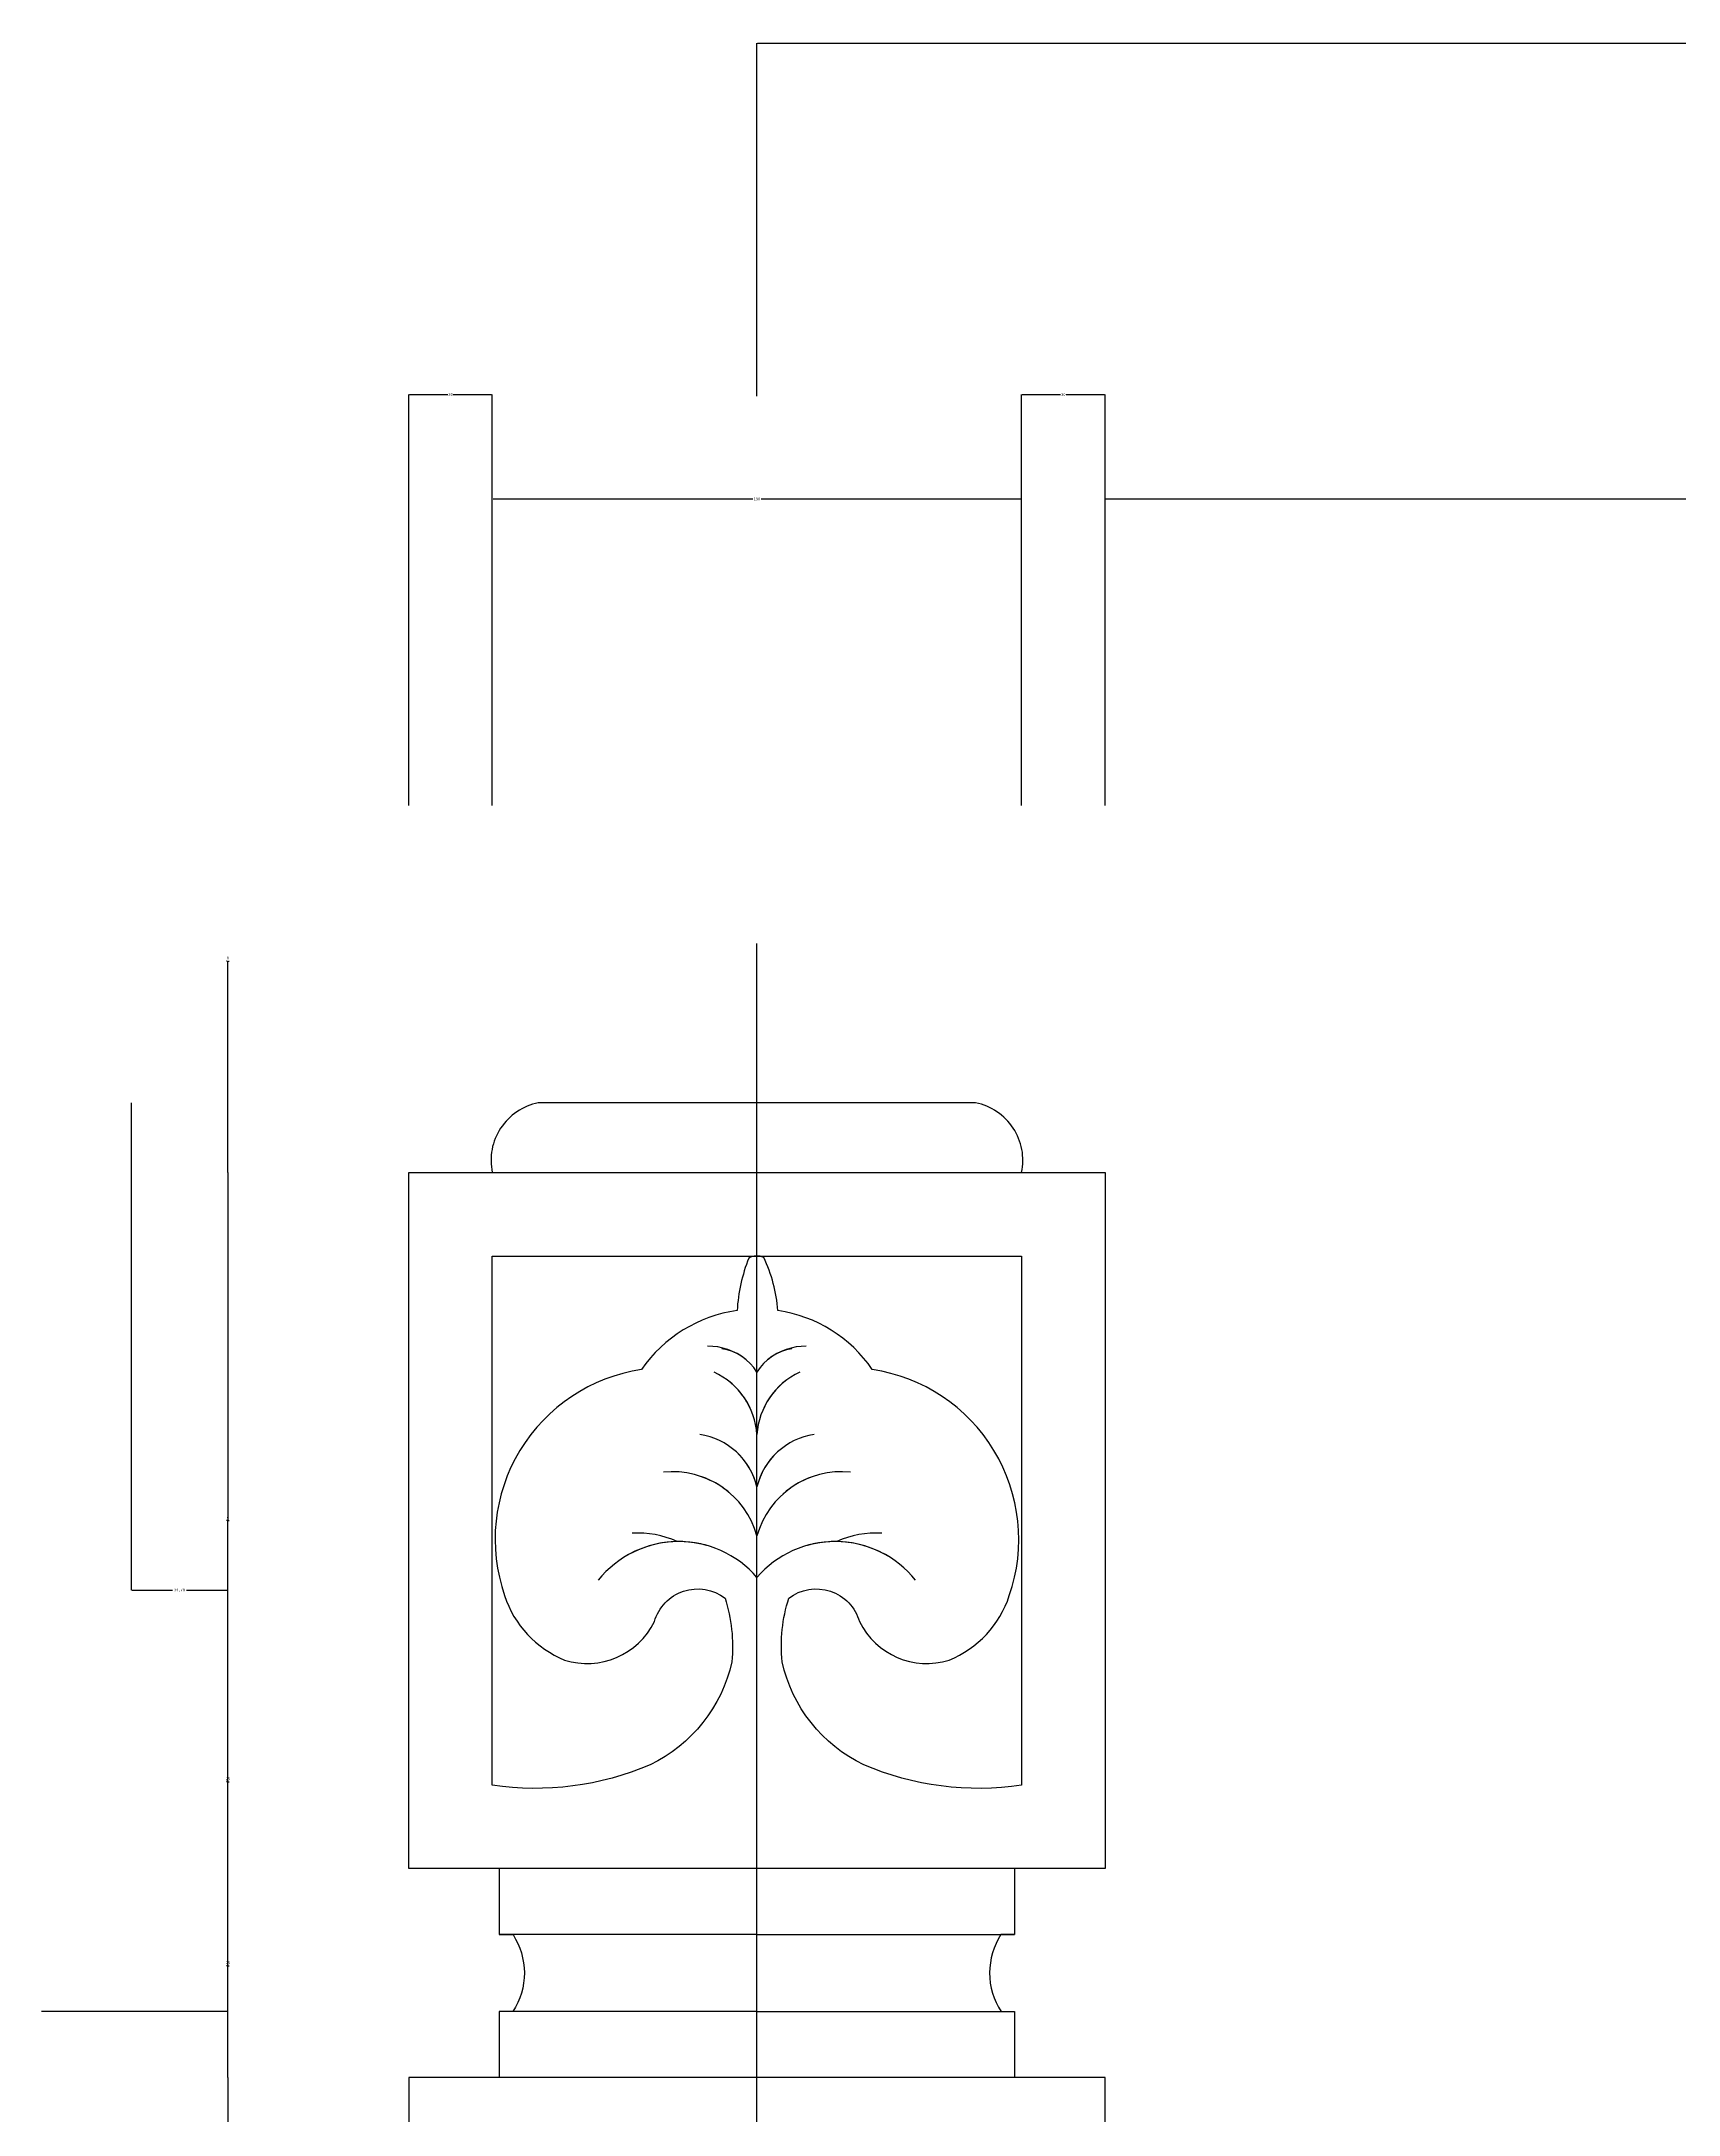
# Model space of a CAD drawing. Header units: metres. Extents: x 130 to 5274, y 4380 to 7132.
# Drawn here: x 407 to 994, y 6373 to 7118 of the extents above; entities that cross this region are included whole.
import ezdxf

# ---------------------------------------------------------------- set-up
doc = ezdxf.new("R2010")
doc.units = ezdxf.units.M
for name, color, linetype in [('3', 3, 'Continuous'), ('4', 4, 'Continuous'), ('7', 7, 'Continuous'), ('DIM', 3, 'Continuous')]:
    doc.layers.add(name, color=color, linetype=linetype)
doc.dimstyles.get("Standard").update_dxf_attribs({"dimtxt": 2.5, "dimasz": 2.5, "dimexe": 1.25, "dimexo": 0.625, "dimtad": 1, "dimcen": 2.5, "dimazin": 3, "dimtfac": 1, "dimtmove": 0, "dimatfit": 3})

# ---------------------------------------------------------------- blocks, each defined once
blk = doc.blocks.new('*D2')
for p, q in [((473.45, 6386.32), (473.45, 5741.32)), ((473.2, 5741.32), (472.95, 5741.32)), ((473.45, 5096.32), (473.45, 5741.32)), ((473.45, 5741.32), (473.45, 5741.32)), ((473.7, 5741.32), (473.95, 5741.32))]:
    blk.add_line(p, q)
at = {"layer": 'Defpoints'}
for p in [(473.45, 6386.32), (473.45, 5741.32), (473.45, 5096.32)]:
    blk.add_point(p, dxfattribs=at)
at = {"layer": 'DIM', "insert": (473.45, 5742.445), "char_height": 1, "attachment_point": 5}
blk.add_mtext('0', dxfattribs=at)
blk = doc.blocks.new('*D22')
for p, q in [((663.37, 6990.11), (663.37, 7116.87)), ((663.62, 7116.87), (1511.37, 7116.87)), ((1515.37, 7116.87), (2363.12, 7116.87)), ((2363.37, 6990.11), (2363.37, 7116.87))]:
    blk.add_line(p, q)
at = {"layer": 'Defpoints'}
for p in [(663.37, 7116.87), (663.37, 6990.11), (2363.37, 6990.11)]:
    blk.add_point(p, dxfattribs=at)
at = {"layer": 'DIM', "insert": (1513.37, 7116.87), "char_height": 1, "attachment_point": 5}
blk.add_mtext('1700', dxfattribs=at)
blk = doc.blocks.new('*D23')
for p, q in [((788.37, 6843.1), (788.37, 6953.22)), ((788.62, 6953.22), (1149.37, 6953.22)), ((1152.37, 6953.22), (1513.12, 6953.22)), ((1513.37, 6843.1), (1513.37, 6953.22))]:
    blk.add_line(p, q)
at = {"layer": 'Defpoints'}
for p in [(788.37, 6953.22), (788.37, 6843.1), (1513.37, 6843.1)]:
    blk.add_point(p, dxfattribs=at)
at = {"layer": 'DIM', "insert": (1150.87, 6953.22), "char_height": 1, "attachment_point": 5}
blk.add_mtext('725', dxfattribs=at)
blk = doc.blocks.new('*D24')
for p, q in [((473.45, 6711.32), (473.45, 6586.32)), ((473.2, 6586.32), (472.95, 6586.32)), ((473.45, 6461.32), (473.45, 6586.32)), ((473.45, 6586.32), (473.45, 6586.32)), ((473.7, 6586.32), (473.95, 6586.32))]:
    blk.add_line(p, q)
at = {"layer": 'Defpoints'}
for p in [(473.45, 6711.32), (473.45, 6586.32), (473.45, 6461.32)]:
    blk.add_point(p, dxfattribs=at)
at = {"layer": 'DIM', "insert": (473.45, 6587.445), "char_height": 1, "attachment_point": 5}
blk.add_mtext('0', dxfattribs=at)
blk = doc.blocks.new('*D25')
for p, q in [((438.67, 6736.32), (438.67, 6561.32)), ((438.92, 6561.32), (453.56, 6561.32)), ((458.56, 6561.32), (473.2, 6561.32)), ((473.45, 6386.32), (473.45, 6561.32))]:
    blk.add_line(p, q)
at = {"layer": 'Defpoints'}
for p in [(438.67, 6736.32), (438.67, 6561.32), (473.45, 6386.32)]:
    blk.add_point(p, dxfattribs=at)
at = {"layer": 'DIM', "insert": (456.06, 6561.32), "char_height": 1, "attachment_point": 5}
blk.add_mtext('34,78', dxfattribs=at)
blk = doc.blocks.new('*D27')
for p, q in [((473.2, 6426.39), (472.95, 6426.39)), ((473.45, 6410.03), (473.45, 6426.39)), ((473.45, 6386.32), (473.45, 6426.39)), ((473.45, 6426.39), (473.45, 6426.39)), ((473.7, 6426.39), (473.95, 6426.39))]:
    blk.add_line(p, q)
at = {"layer": 'Defpoints'}
for p in [(473.45, 6426.39), (473.45, 6410.03), (473.45, 6386.32)]:
    blk.add_point(p, dxfattribs=at)
at = {"layer": 'DIM', "insert": (473.45, 6427.515), "char_height": 1, "attachment_point": 5}
blk.add_mtext('25', dxfattribs=at)
blk = doc.blocks.new('*D28')
for p, q in [((473.2, 6492.45), (472.95, 6492.45)), ((473.45, 6461.32), (473.45, 6492.45)), ((473.45, 6437.61), (473.45, 6492.45)), ((473.45, 6492.45), (473.45, 6492.45)), ((473.7, 6492.45), (473.95, 6492.45))]:
    blk.add_line(p, q)
at = {"layer": 'Defpoints'}
for p in [(473.45, 6492.45), (473.45, 6461.32), (473.45, 6437.61)]:
    blk.add_point(p, dxfattribs=at)
at = {"layer": 'DIM', "insert": (473.45, 6493.575), "char_height": 1, "attachment_point": 5}
blk.add_mtext('25', dxfattribs=at)
blk = doc.blocks.new('*D29')
for p, q in [((473.45, 6386.32), (473.45, 6356.32)), ((473.2, 6356.32), (472.95, 6356.32)), ((473.45, 6326.32), (473.45, 6356.32)), ((473.45, 6356.32), (473.45, 6356.32)), ((473.7, 6356.32), (473.95, 6356.32))]:
    blk.add_line(p, q)
at = {"layer": 'Defpoints'}
for p in [(473.45, 6386.32), (473.45, 6356.32), (473.45, 6326.32)]:
    blk.add_point(p, dxfattribs=at)
at = {"layer": 'DIM', "insert": (473.45, 6357.445), "char_height": 1, "attachment_point": 5}
blk.add_mtext('0', dxfattribs=at)
blk = doc.blocks.new('*D31')
for p, q in [((568.37, 6843.1), (568.37, 6953.22)), ((568.62, 6953.22), (661.87, 6953.22)), ((664.87, 6953.22), (758.12, 6953.22)), ((758.37, 6843.1), (758.37, 6953.22))]:
    blk.add_line(p, q)
at = {"layer": 'Defpoints'}
for p in [(568.37, 6953.22), (568.37, 6843.1), (758.37, 6843.1)]:
    blk.add_point(p, dxfattribs=at)
at = {"layer": 'DIM', "insert": (663.37, 6953.22), "char_height": 1, "attachment_point": 5}
blk.add_mtext('190', dxfattribs=at)
blk = doc.blocks.new('*D32')
for p, q in [((538.37, 6843.1), (538.37, 6990.72)), ((538.62, 6990.72), (552.37, 6990.72)), ((554.37, 6990.72), (568.12, 6990.72)), ((568.37, 6843.1), (568.37, 6990.72))]:
    blk.add_line(p, q)
at = {"layer": 'Defpoints'}
for p in [(538.37, 6990.72), (538.37, 6843.1), (568.37, 6843.1)]:
    blk.add_point(p, dxfattribs=at)
at = {"layer": 'DIM', "insert": (553.37, 6990.72), "char_height": 1, "attachment_point": 5}
blk.add_mtext('30', dxfattribs=at)
blk = doc.blocks.new('*D33')
for p, q in [((473.2, 6787.25), (472.95, 6787.25)), ((473.45, 6736.32), (473.45, 6787.25)), ((473.45, 6711.32), (473.45, 6787.25)), ((473.45, 6787.25), (473.45, 6787.25)), ((473.7, 6787.25), (473.95, 6787.25))]:
    blk.add_line(p, q)
at = {"layer": 'Defpoints'}
for p in [(473.45, 6787.25), (473.45, 6736.32), (473.45, 6711.32)]:
    blk.add_point(p, dxfattribs=at)
at = {"layer": 'DIM', "insert": (473.45, 6788.375), "char_height": 1, "attachment_point": 5}
blk.add_mtext('0', dxfattribs=at)
blk = doc.blocks.new('*D34')
for p, q in [((758.37, 6843.1), (758.37, 6990.72)), ((758.62, 6990.72), (772.37, 6990.72)), ((774.37, 6990.72), (788.12, 6990.72)), ((788.37, 6843.1), (788.37, 6990.72))]:
    blk.add_line(p, q)
at = {"layer": 'Defpoints'}
for p in [(758.37, 6990.72), (758.37, 6843.1), (788.37, 6843.1)]:
    blk.add_point(p, dxfattribs=at)
at = {"layer": 'DIM', "insert": (773.37, 6990.72), "char_height": 1, "attachment_point": 5}
blk.add_mtext('30', dxfattribs=at)

msp = doc.modelspace()

# ---------------------------------------------------------------- linework, layer by layer
at = {"layer": '3'}
for p, q in [((663.37, 5202.01), (663.37, 6793.56)), ((663.37, 6437.61), (570.88, 6437.61)), ((663.37, 6437.61), (755.86, 6437.61)), ((663.37, 6410.03), (570.88, 6410.03)), ((663.37, 6410.03), (755.86, 6410.03))]:
    msp.add_line(p, q, dxfattribs=at)
for centre, radius, start, end in [((647.97, 6630.19), 18.06, 31.5, 81), ((678.77, 6630.19), 18.06, 99, 148.5), ((636.85, 6615.49), 26.58, 3.73, 65.2), ((689.9, 6615.49), 26.58, 114.8, 176.27), ((639.2, 6592.63), 24.86, 13.53, 81.54), ((687.55, 6592.63), 24.86, 98.46, 166.47), ((633.05, 6572.38), 31.48, 15.55, 95.97), ((693.7, 6572.38), 31.48, 84.03, 164.45), ((635.28, 6541.77), 37.02, 40.64, 141.24), ((691.47, 6541.77), 37.02, 38.76, 139.36)]:
    msp.add_arc(centre, radius, start, end, dxfattribs=at)
at = {"layer": '4'}
msp.add_lwpolyline([(538.37, 6711.32), (788.37, 6711.32), (788.37, 6461.32), (538.37, 6461.32)], close=True, dxfattribs=at)
msp.add_lwpolyline([(788.37, 5296.32), (788.37, 6386.32), (538.37, 6386.32), (538.37, 5296.32)], dxfattribs=at)
at = {"layer": '7'}
msp.add_line((663.37, 6556.13), (663.37, 6658.21), dxfattribs=at)
msp.add_line((663.37, 6556.13), (663.37, 6658.21), dxfattribs=at)
for points in [[(758.37, 6711.32, 0.42), (741.89, 6736.32), (663.37, 6736.32), (584.86, 6736.32, 0.42), (568.37, 6711.32)], [(660.44, 6680.6, 0.08), (656.25, 6661.78, 0.21), (621.96, 6640.57, 0.47), (572.77, 6559.38, 0.22), (594.34, 6536.22, 0.37), (626.57, 6550.03, -0.53), (651.92, 6558.47, -0.1), (654.36, 6535.64, -0.23), (625.04, 6498.62, -0.14), (568.37, 6491.32), (568.37, 6681.32), (663.37, 6681.32), (758.37, 6681.32), (758.37, 6491.32, -0.14), (701.71, 6498.62, -0.23), (672.39, 6535.64, -0.1), (674.82, 6558.47, -0.53), (700.17, 6550.03, 0.37), (732.4, 6536.22, 0.22), (753.97, 6559.38, 0.47), (704.78, 6640.57, 0.21), (670.92, 6661.72, 0.09), (665.83, 6680.83)], [(570.88, 6461.32), (570.88, 6437.61), (575.81, 6437.61, -0.14), (579.87, 6423.9, -0.15), (575.71, 6410.03), (570.88, 6410.03), (570.88, 6386.32)], [(755.86, 6461.32), (755.86, 6437.61), (750.93, 6437.61, 0.14), (746.88, 6423.9, 0.15), (751.03, 6410.03), (755.86, 6410.03), (755.86, 6386.32)]]:
    msp.add_lwpolyline(points, format="xyb", dxfattribs=at)
for centre, radius, start, end in [((663.38, 6674.98), 6.35, 67.35, 117.59), ((645.8, 6627.24), 21.72, 51.39, 90.37), ((680.95, 6627.24), 21.72, 89.63, 128.61), ((636.85, 6615.49), 26.58, 23.09, 52.28), ((689.9, 6615.49), 26.58, 127.72, 156.91), ((639.2, 6592.63), 24.86, 13.53, 47.54), ((687.55, 6592.63), 24.86, 132.46, 166.47), ((633.05, 6572.38), 31.48, 48.16, 70.52), ((693.7, 6572.38), 31.48, 109.48, 131.84), ((620.9, 6549.16), 32.67, 65.06, 94.1), ((705.85, 6549.16), 32.67, 85.9, 114.94), ((635.28, 6541.77), 37.02, 74.4, 124.55), ((691.47, 6541.77), 37.02, 55.45, 105.6)]:
    msp.add_arc(centre, radius, start, end, dxfattribs=at)
at = {"layer": 'DIM'}
msp.add_line((473.45, 6410.03), (406.52, 6410.03), dxfattribs=at)

# ---------------------------------------------------------------- dimensions: what is measured, and where the dimension line sits
for base, p1, p2, picture, middle in [((663.37, 7116.87), (663.37, 6990.11), (2363.37, 6990.11), '*D22', (1513.37, 7116.87)), ((538.37, 6990.72), (538.37, 6843.1), (568.37, 6843.1), '*D32', (553.37, 6990.72)), ((758.37, 6990.72), (758.37, 6843.1), (788.37, 6843.1), '*D34', (773.37, 6990.72)), ((568.37, 6953.22), (568.37, 6843.1), (758.37, 6843.1), '*D31', (663.37, 6953.22)), ((788.37, 6953.22), (788.37, 6843.1), (1513.37, 6843.1), '*D23', (1150.87, 6953.22)), ((473.45, 6787.25), (473.45, 6736.32), (473.45, 6711.32), '*D33', (473.45, 6788.375)), ((438.67, 6561.32), (438.67, 6736.32), (473.45, 6386.32), '*D25', (456.06, 6561.32)), ((473.45, 6586.32), (473.45, 6711.32), (473.45, 6461.32), '*D24', (473.45, 6587.445)), ((473.45, 5741.32), (473.45, 6386.32), (473.45, 5096.32), '*D2', (473.45, 5742.445)), ((473.45, 6356.32), (473.45, 6386.32), (473.45, 6326.32), '*D29', (473.45, 6357.445))]:
    dim = msp.add_linear_dim(base=base, p1=p1, p2=p2, dimstyle='Standard', dxfattribs=at)
    dim.commit()
    dim.dimension.update_dxf_attribs({"geometry": picture, "text_midpoint": middle})
for base, p1, p2, picture, middle in [((473.45, 6492.45), (473.45, 6461.32), (473.45, 6437.61), '*D28', (473.45, 6493.575)), ((473.45, 6426.39), (473.45, 6410.03), (473.45, 6386.32), '*D27', (473.45, 6427.515))]:
    dim = msp.add_linear_dim(base=base, p1=p1, p2=p2, text='25', dimstyle='Standard', dxfattribs=at)
    dim.commit()
    dim.dimension.update_dxf_attribs({"geometry": picture, "text_midpoint": middle})

doc.saveas('drawing.dxf')
